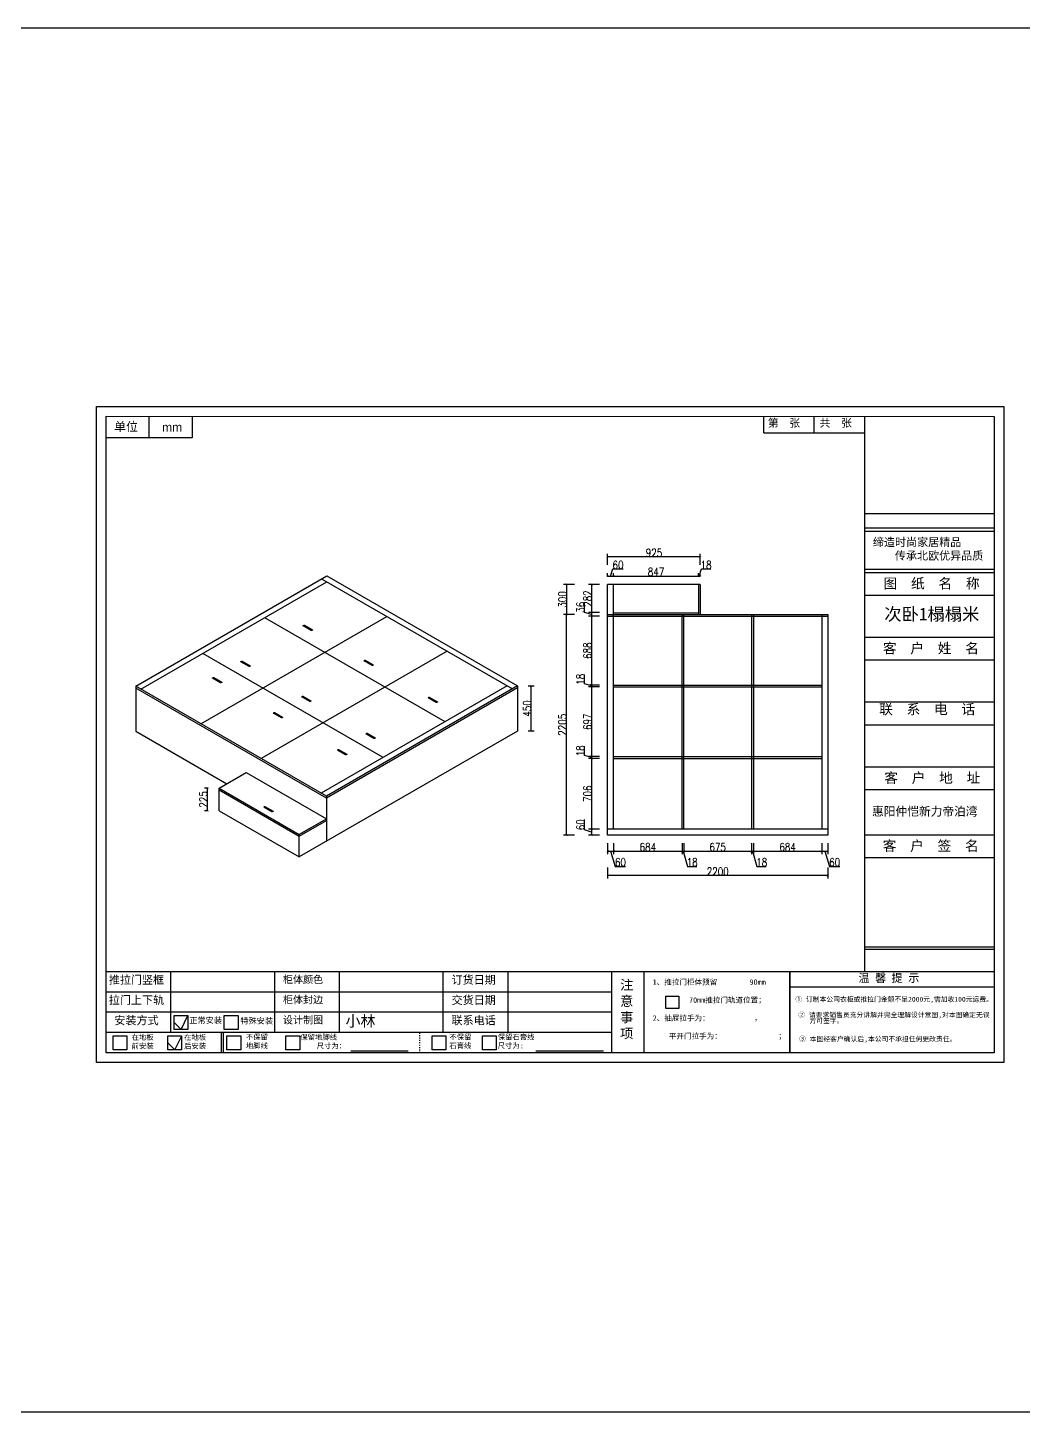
# Model space of a CAD drawing. Header units: millimetres. Extents: x 3255186 to 3429179, y -984851 to -941485.
# Drawn here: x 3290944 to 3300891, y -955326 to -941485 of the extents above; entities that cross this region are included whole.
import ezdxf

# ---------------------------------------------------------------- set-up
doc = ezdxf.new("R2010")
doc.units = ezdxf.units.MM
doc.header["$PDMODE"] = 35
doc.linetypes.add('ACAD_ISO03W100', pattern=[30, 12, -18])
doc.layers.add('块', color=7, linetype='Continuous', lineweight=30)
doc.styles.add('DIM_FONT', font='SIMPLEX.shx', dxfattribs={"width": 0.8})
doc.styles.add('ROMANS', font='romans')
doc.styles.get("Standard").update_dxf_attribs({"font": 'acaderef.shx', "bigfont": 'bigfont.shx'})
doc.styles.add('新宋体', font='', dxfattribs={"height": 80})
doc.styles.add('标注用字体', font='', dxfattribs={"height": 70})
doc.styles.get('新宋体').set_extended_font_data('NSimSun')
doc.styles.get('标注用字体').set_extended_font_data('FangSong_GB2312')
doc.dimstyles.new('ISO-25', dxfattribs={"dimtxt": 80, "dimasz": 20, "dimexe": 30, "dimexo": 80, "dimtad": 1, "dimdec": 0, "dimtxsty": 'DIM_FONT', "dimblk": 'ARCHTICK', "dimcen": 2.5, "dimadec": 0, "dimazin": 0, "dimtfac": 1, "dimtdec": 0, "dimtmove": 1, "dimatfit": 3, "dimfxl": 80, "dimfxlon": 1, "dimarcsym": 0})

# ---------------------------------------------------------------- blocks, each defined once
blk = doc.blocks.new('_ArchTick')
at = {"color": 0, "linetype": 'ByBlock', "const_width": 0.15}
blk.add_lwpolyline([(-0.5, -0.5), (0.5, 0.5)], dxfattribs=at)
blk = doc.blocks.new('*D202')
at = {"color": 0, "lineweight": -2, "ltscale": 5}
for p, q in [((3296738, -949637), (3296738, -949747)), ((3296798, -949637), (3296798, -949747)), ((3296738, -949717), (3296798, -949717)), ((3296768, -949717), (3296814, -949868)), ((3296814, -949868), (3296918, -949868))]:
    blk.add_line(p, q, dxfattribs=at)
at = {"layer": 'Defpoints', "color": 0, "ltscale": 5}
for p in [(3296738, -949495), (3296798, -949495), (3296798, -949717)]:
    blk.add_point(p, dxfattribs=at)
at = {"color": 0, "lineweight": -2, "ltscale": 5, "xscale": 20, "yscale": 20, "zscale": 20, "rotation": 180}
blk.add_blockref('_ArchTick', (3296738, -949717), dxfattribs=at)
at = {"color": 0, "lineweight": -2, "ltscale": 5, "xscale": 20, "yscale": 20, "zscale": 20}
blk.add_blockref('_ArchTick', (3296798, -949717), dxfattribs=at)
at = {"color": 0, "ltscale": 5, "insert": (3296866, -949827), "char_height": 80, "attachment_point": 5, "style": 'DIM_FONT'}
blk.add_mtext('60', dxfattribs=at)
blk = doc.blocks.new('*D203')
at = {"color": 0, "lineweight": -2, "ltscale": 5}
for p, q in [((3296798, -949637), (3296798, -949747)), ((3297483, -949637), (3297483, -949747)), ((3296798, -949717), (3297483, -949717))]:
    blk.add_line(p, q, dxfattribs=at)
at = {"layer": 'Defpoints', "color": 0, "ltscale": 5}
for p in [(3296798, -949495), (3297483, -949495), (3297483, -949717)]:
    blk.add_point(p, dxfattribs=at)
at = {"color": 0, "lineweight": -2, "ltscale": 5, "xscale": 20, "yscale": 20, "zscale": 20, "rotation": 180}
blk.add_blockref('_ArchTick', (3296798, -949717), dxfattribs=at)
at = {"color": 0, "lineweight": -2, "ltscale": 5, "xscale": 20, "yscale": 20, "zscale": 20}
blk.add_blockref('_ArchTick', (3297483, -949717), dxfattribs=at)
at = {"color": 0, "ltscale": 5, "insert": (3297140, -949676), "char_height": 80, "attachment_point": 5, "style": 'DIM_FONT'}
blk.add_mtext('684', dxfattribs=at)
blk = doc.blocks.new('*D204')
at = {"color": 0, "lineweight": -2, "ltscale": 5}
for p, q in [((3297483, -949637), (3297483, -949747)), ((3297501, -949637), (3297501, -949747)), ((3297483, -949717), (3297501, -949717)), ((3297492, -949717), (3297537, -949868)), ((3297537, -949868), (3297630, -949868))]:
    blk.add_line(p, q, dxfattribs=at)
at = {"layer": 'Defpoints', "color": 0, "ltscale": 5}
for p in [(3297483, -949495), (3297501, -949495), (3297501, -949717)]:
    blk.add_point(p, dxfattribs=at)
at = {"color": 0, "lineweight": -2, "ltscale": 5, "xscale": 20, "yscale": 20, "zscale": 20, "rotation": 180}
blk.add_blockref('_ArchTick', (3297483, -949717), dxfattribs=at)
at = {"color": 0, "lineweight": -2, "ltscale": 5, "xscale": 20, "yscale": 20, "zscale": 20}
blk.add_blockref('_ArchTick', (3297501, -949717), dxfattribs=at)
at = {"color": 0, "ltscale": 5, "insert": (3297583, -949827), "char_height": 80, "attachment_point": 5, "style": 'DIM_FONT'}
blk.add_mtext('18', dxfattribs=at)
blk = doc.blocks.new('*D205')
at = {"color": 0, "lineweight": -2, "ltscale": 5}
for p, q in [((3297501, -949637), (3297501, -949747)), ((3298176, -949637), (3298176, -949747)), ((3297501, -949717), (3298176, -949717))]:
    blk.add_line(p, q, dxfattribs=at)
at = {"layer": 'Defpoints', "color": 0, "ltscale": 5}
for p in [(3297501, -949495), (3298176, -949495), (3298176, -949717)]:
    blk.add_point(p, dxfattribs=at)
at = {"color": 0, "lineweight": -2, "ltscale": 5, "xscale": 20, "yscale": 20, "zscale": 20, "rotation": 180}
blk.add_blockref('_ArchTick', (3297501, -949717), dxfattribs=at)
at = {"color": 0, "lineweight": -2, "ltscale": 5, "xscale": 20, "yscale": 20, "zscale": 20}
blk.add_blockref('_ArchTick', (3298176, -949717), dxfattribs=at)
at = {"color": 0, "ltscale": 5, "insert": (3297838, -949676), "char_height": 80, "attachment_point": 5, "style": 'DIM_FONT'}
blk.add_mtext('675', dxfattribs=at)
blk = doc.blocks.new('*D206')
at = {"color": 0, "lineweight": -2, "ltscale": 5}
for p, q in [((3298176, -949637), (3298176, -949747)), ((3298194, -949637), (3298194, -949747)), ((3298176, -949717), (3298194, -949717)), ((3298185, -949717), (3298230, -949868)), ((3298230, -949868), (3298323, -949868))]:
    blk.add_line(p, q, dxfattribs=at)
at = {"layer": 'Defpoints', "color": 0, "ltscale": 5}
for p in [(3298176, -949495), (3298194, -949495), (3298194, -949717)]:
    blk.add_point(p, dxfattribs=at)
at = {"color": 0, "lineweight": -2, "ltscale": 5, "xscale": 20, "yscale": 20, "zscale": 20, "rotation": 180}
blk.add_blockref('_ArchTick', (3298176, -949717), dxfattribs=at)
at = {"color": 0, "lineweight": -2, "ltscale": 5, "xscale": 20, "yscale": 20, "zscale": 20}
blk.add_blockref('_ArchTick', (3298194, -949717), dxfattribs=at)
at = {"color": 0, "ltscale": 5, "insert": (3298277, -949827), "char_height": 80, "attachment_point": 5, "style": 'DIM_FONT'}
blk.add_mtext('18', dxfattribs=at)
blk = doc.blocks.new('*D207')
at = {"color": 0, "lineweight": -2, "ltscale": 5}
for p, q in [((3298194, -949637), (3298194, -949747)), ((3298878, -949637), (3298878, -949747)), ((3298194, -949717), (3298878, -949717))]:
    blk.add_line(p, q, dxfattribs=at)
at = {"layer": 'Defpoints', "color": 0, "ltscale": 5}
for p in [(3298194, -949495), (3298878, -949495), (3298878, -949717)]:
    blk.add_point(p, dxfattribs=at)
at = {"color": 0, "lineweight": -2, "ltscale": 5, "xscale": 20, "yscale": 20, "zscale": 20, "rotation": 180}
blk.add_blockref('_ArchTick', (3298194, -949717), dxfattribs=at)
at = {"color": 0, "lineweight": -2, "ltscale": 5, "xscale": 20, "yscale": 20, "zscale": 20}
blk.add_blockref('_ArchTick', (3298878, -949717), dxfattribs=at)
at = {"color": 0, "ltscale": 5, "insert": (3298536, -949676), "char_height": 80, "attachment_point": 5, "style": 'DIM_FONT'}
blk.add_mtext('684', dxfattribs=at)
blk = doc.blocks.new('*D208')
at = {"color": 0, "lineweight": -2, "ltscale": 5}
for p, q in [((3298878, -949637), (3298878, -949747)), ((3298938, -949637), (3298938, -949747)), ((3298878, -949717), (3298938, -949717)), ((3298908, -949717), (3298954, -949868)), ((3298954, -949868), (3299058, -949868))]:
    blk.add_line(p, q, dxfattribs=at)
at = {"layer": 'Defpoints', "color": 0, "ltscale": 5}
for p in [(3298878, -949495), (3298938, -949495), (3298938, -949717)]:
    blk.add_point(p, dxfattribs=at)
at = {"color": 0, "lineweight": -2, "ltscale": 5, "xscale": 20, "yscale": 20, "zscale": 20, "rotation": 180}
blk.add_blockref('_ArchTick', (3298878, -949717), dxfattribs=at)
at = {"color": 0, "lineweight": -2, "ltscale": 5, "xscale": 20, "yscale": 20, "zscale": 20}
blk.add_blockref('_ArchTick', (3298938, -949717), dxfattribs=at)
at = {"color": 0, "ltscale": 5, "insert": (3299006, -949827), "char_height": 80, "attachment_point": 5, "style": 'DIM_FONT'}
blk.add_mtext('60', dxfattribs=at)
blk = doc.blocks.new('*D209')
at = {"color": 0, "lineweight": -2, "ltscale": 5}
for p, q in [((3296738, -949881), (3296738, -949991)), ((3298938, -949881), (3298938, -949991)), ((3298938, -949961), (3296738, -949961))]:
    blk.add_line(p, q, dxfattribs=at)
at = {"layer": 'Defpoints', "color": 0, "ltscale": 5}
for p in [(3296738, -949555), (3298938, -949555), (3296738, -949961)]:
    blk.add_point(p, dxfattribs=at)
at = {"color": 0, "lineweight": -2, "ltscale": 5, "xscale": 20, "yscale": 20, "zscale": 20, "rotation": 180}
blk.add_blockref('_ArchTick', (3296738, -949961), dxfattribs=at)
at = {"color": 0, "lineweight": -2, "ltscale": 5, "xscale": 20, "yscale": 20, "zscale": 20}
blk.add_blockref('_ArchTick', (3298938, -949961), dxfattribs=at)
at = {"color": 0, "ltscale": 5, "insert": (3297838, -949920), "char_height": 80, "attachment_point": 5, "style": 'DIM_FONT'}
blk.add_mtext('2200', dxfattribs=at)
blk = doc.blocks.new('*D210')
at = {"color": 0, "lineweight": -2, "ltscale": 5}
for p, q in [((3296738, -946970), (3296738, -946936)), ((3296738, -946966), (3296798, -946966)), ((3296768, -946966), (3296790, -946895)), ((3296790, -946895), (3296894, -946895)), ((3296798, -946970), (3296798, -946936))]:
    blk.add_line(p, q, dxfattribs=at)
at = {"layer": 'Defpoints', "color": 0, "ltscale": 5}
for p in [(3296798, -946966), (3296738, -947050), (3296798, -947050)]:
    blk.add_point(p, dxfattribs=at)
at = {"color": 0, "lineweight": -2, "ltscale": 5, "xscale": 20, "yscale": 20, "zscale": 20, "rotation": 180}
blk.add_blockref('_ArchTick', (3296738, -946966), dxfattribs=at)
at = {"color": 0, "lineweight": -2, "ltscale": 5, "xscale": 20, "yscale": 20, "zscale": 20}
blk.add_blockref('_ArchTick', (3296798, -946966), dxfattribs=at)
at = {"color": 0, "ltscale": 5, "insert": (3296842, -946855), "char_height": 80, "attachment_point": 5, "style": 'DIM_FONT'}
blk.add_mtext('60', dxfattribs=at)
blk = doc.blocks.new('*D211')
at = {"color": 0, "lineweight": -2, "ltscale": 5}
for p, q in [((3296798, -946970), (3296798, -946936)), ((3296798, -946966), (3297645, -946966)), ((3297645, -946970), (3297645, -946936))]:
    blk.add_line(p, q, dxfattribs=at)
at = {"layer": 'Defpoints', "color": 0, "ltscale": 5}
for p in [(3297645, -946966), (3296798, -947050), (3297645, -947050)]:
    blk.add_point(p, dxfattribs=at)
at = {"color": 0, "lineweight": -2, "ltscale": 5, "xscale": 20, "yscale": 20, "zscale": 20, "rotation": 180}
blk.add_blockref('_ArchTick', (3296798, -946966), dxfattribs=at)
at = {"color": 0, "lineweight": -2, "ltscale": 5, "xscale": 20, "yscale": 20, "zscale": 20}
blk.add_blockref('_ArchTick', (3297645, -946966), dxfattribs=at)
at = {"color": 0, "ltscale": 5, "insert": (3297222, -946925), "char_height": 80, "attachment_point": 5, "style": 'DIM_FONT'}
blk.add_mtext('847', dxfattribs=at)
blk = doc.blocks.new('*D212')
at = {"color": 0, "lineweight": -2, "ltscale": 5}
for p, q in [((3297645, -946970), (3297645, -946936)), ((3297645, -946966), (3297663, -946966)), ((3297654, -946966), (3297676, -946895)), ((3297663, -946970), (3297663, -946936)), ((3297676, -946895), (3297768, -946895))]:
    blk.add_line(p, q, dxfattribs=at)
at = {"layer": 'Defpoints', "color": 0, "ltscale": 5}
for p in [(3297663, -946966), (3297645, -947050), (3297663, -947050)]:
    blk.add_point(p, dxfattribs=at)
at = {"color": 0, "lineweight": -2, "ltscale": 5, "xscale": 20, "yscale": 20, "zscale": 20, "rotation": 180}
blk.add_blockref('_ArchTick', (3297645, -946966), dxfattribs=at)
at = {"color": 0, "lineweight": -2, "ltscale": 5, "xscale": 20, "yscale": 20, "zscale": 20}
blk.add_blockref('_ArchTick', (3297663, -946966), dxfattribs=at)
at = {"color": 0, "ltscale": 5, "insert": (3297722, -946855), "char_height": 80, "attachment_point": 5, "style": 'DIM_FONT'}
blk.add_mtext('18', dxfattribs=at)
blk = doc.blocks.new('*D213')
at = {"color": 0, "lineweight": -2, "ltscale": 5}
for p, q in [((3296738, -946855), (3296738, -946745)), ((3297663, -946775), (3296738, -946775)), ((3297663, -946855), (3297663, -946745))]:
    blk.add_line(p, q, dxfattribs=at)
at = {"layer": 'Defpoints', "color": 0, "ltscale": 5}
for p in [(3296738, -946775), (3296738, -947050), (3297663, -947050)]:
    blk.add_point(p, dxfattribs=at)
at = {"color": 0, "lineweight": -2, "ltscale": 5, "xscale": 20, "yscale": 20, "zscale": 20, "rotation": 180}
blk.add_blockref('_ArchTick', (3296738, -946775), dxfattribs=at)
at = {"color": 0, "lineweight": -2, "ltscale": 5, "xscale": 20, "yscale": 20, "zscale": 20}
blk.add_blockref('_ArchTick', (3297663, -946775), dxfattribs=at)
at = {"color": 0, "ltscale": 5, "insert": (3297201, -946734), "char_height": 80, "attachment_point": 5, "style": 'DIM_FONT'}
blk.add_mtext('925', dxfattribs=at)
blk = doc.blocks.new('*D214')
at = {"color": 0, "lineweight": -2, "ltscale": 5}
for p, q in [((3296658, -947050), (3296548, -947050)), ((3296578, -947050), (3296578, -947332)), ((3296658, -947332), (3296548, -947332))]:
    blk.add_line(p, q, dxfattribs=at)
at = {"layer": 'Defpoints', "color": 0, "ltscale": 5}
for p in [(3296798, -947050), (3296578, -947332), (3296798, -947332)]:
    blk.add_point(p, dxfattribs=at)
at = {"color": 0, "lineweight": -2, "ltscale": 5, "xscale": 20, "yscale": 20, "zscale": 20}
for p, rotation in [((3296578, -947050), 90), ((3296578, -947332), 270)]:
    blk.add_blockref('_ArchTick', p, dxfattribs=dict(at, rotation=rotation))
at = {"color": 0, "ltscale": 5, "insert": (3296538, -947191), "char_height": 80, "attachment_point": 5, "rotation": 90, "style": 'DIM_FONT'}
blk.add_mtext('282', dxfattribs=at)
blk = doc.blocks.new('*D215')
at = {"color": 0, "lineweight": -2, "ltscale": 5}
for p, q in [((3296507, -947329), (3296507, -947227)), ((3296578, -947350), (3296507, -947329)), ((3296658, -947332), (3296548, -947332)), ((3296658, -947368), (3296548, -947368)), ((3296578, -947332), (3296578, -947368))]:
    blk.add_line(p, q, dxfattribs=at)
at = {"layer": 'Defpoints', "color": 0, "ltscale": 5}
for p in [(3296578, -947368), (3296798, -947332), (3296798, -947368)]:
    blk.add_point(p, dxfattribs=at)
at = {"color": 0, "lineweight": -2, "ltscale": 5, "xscale": 20, "yscale": 20, "zscale": 20}
for p, rotation in [((3296578, -947332), 90), ((3296578, -947368), 270)]:
    blk.add_blockref('_ArchTick', p, dxfattribs=dict(at, rotation=rotation))
at = {"color": 0, "ltscale": 5, "insert": (3296467, -947278), "char_height": 80, "attachment_point": 5, "rotation": 90, "style": 'DIM_FONT'}
blk.add_mtext('36', dxfattribs=at)
blk = doc.blocks.new('*D216')
at = {"color": 0, "lineweight": -2, "ltscale": 5}
for p, q in [((3296658, -947368), (3296548, -947368)), ((3296578, -947368), (3296578, -948056)), ((3296658, -948056), (3296548, -948056))]:
    blk.add_line(p, q, dxfattribs=at)
at = {"layer": 'Defpoints', "color": 0, "ltscale": 5}
for p in [(3296798, -947368), (3296578, -948056), (3296798, -948056)]:
    blk.add_point(p, dxfattribs=at)
at = {"color": 0, "lineweight": -2, "ltscale": 5, "xscale": 20, "yscale": 20, "zscale": 20}
for p, rotation in [((3296578, -947368), 90), ((3296578, -948056), 270)]:
    blk.add_blockref('_ArchTick', p, dxfattribs=dict(at, rotation=rotation))
at = {"color": 0, "ltscale": 5, "insert": (3296538, -947712), "char_height": 80, "attachment_point": 5, "rotation": 90, "style": 'DIM_FONT'}
blk.add_mtext('688', dxfattribs=at)
blk = doc.blocks.new('*D217')
at = {"color": 0, "lineweight": -2, "ltscale": 5}
for p, q in [((3296507, -948044), (3296507, -947951)), ((3296578, -948065), (3296507, -948044)), ((3296658, -948056), (3296548, -948056)), ((3296658, -948074), (3296548, -948074)), ((3296578, -948056), (3296578, -948074))]:
    blk.add_line(p, q, dxfattribs=at)
at = {"layer": 'Defpoints', "color": 0, "ltscale": 5}
for p in [(3296578, -948074), (3296798, -948056), (3296798, -948074)]:
    blk.add_point(p, dxfattribs=at)
at = {"color": 0, "lineweight": -2, "ltscale": 5, "xscale": 20, "yscale": 20, "zscale": 20}
for p, rotation in [((3296578, -948056), 90), ((3296578, -948074), 270)]:
    blk.add_blockref('_ArchTick', p, dxfattribs=dict(at, rotation=rotation))
at = {"color": 0, "ltscale": 5, "insert": (3296467, -947998), "char_height": 80, "attachment_point": 5, "rotation": 90, "style": 'DIM_FONT'}
blk.add_mtext('18', dxfattribs=at)
blk = doc.blocks.new('*D218')
at = {"color": 0, "lineweight": -2, "ltscale": 5}
for p, q in [((3296658, -948074), (3296548, -948074)), ((3296578, -948074), (3296578, -948771)), ((3296658, -948771), (3296548, -948771))]:
    blk.add_line(p, q, dxfattribs=at)
at = {"layer": 'Defpoints', "color": 0, "ltscale": 5}
for p in [(3296798, -948074), (3296578, -948771), (3296798, -948771)]:
    blk.add_point(p, dxfattribs=at)
at = {"color": 0, "lineweight": -2, "ltscale": 5, "xscale": 20, "yscale": 20, "zscale": 20}
for p, rotation in [((3296578, -948074), 90), ((3296578, -948771), 270)]:
    blk.add_blockref('_ArchTick', p, dxfattribs=dict(at, rotation=rotation))
at = {"color": 0, "ltscale": 5, "insert": (3296538, -948423), "char_height": 80, "attachment_point": 5, "rotation": 90, "style": 'DIM_FONT'}
blk.add_mtext('697', dxfattribs=at)
blk = doc.blocks.new('*D219')
at = {"color": 0, "lineweight": -2, "ltscale": 5}
for p, q in [((3296507, -948759), (3296507, -948666)), ((3296578, -948780), (3296507, -948759)), ((3296658, -948771), (3296548, -948771)), ((3296658, -948789), (3296548, -948789)), ((3296578, -948771), (3296578, -948789))]:
    blk.add_line(p, q, dxfattribs=at)
at = {"layer": 'Defpoints', "color": 0, "ltscale": 5}
for p in [(3296578, -948789), (3296798, -948771), (3296798, -948789)]:
    blk.add_point(p, dxfattribs=at)
at = {"color": 0, "lineweight": -2, "ltscale": 5, "xscale": 20, "yscale": 20, "zscale": 20}
for p, rotation in [((3296578, -948771), 90), ((3296578, -948789), 270)]:
    blk.add_blockref('_ArchTick', p, dxfattribs=dict(at, rotation=rotation))
at = {"color": 0, "ltscale": 5, "insert": (3296467, -948713), "char_height": 80, "attachment_point": 5, "rotation": 90, "style": 'DIM_FONT'}
blk.add_mtext('18', dxfattribs=at)
blk = doc.blocks.new('*D220')
at = {"color": 0, "lineweight": -2, "ltscale": 5}
for p, q in [((3296658, -948789), (3296548, -948789)), ((3296578, -948789), (3296578, -949495)), ((3296658, -949495), (3296548, -949495))]:
    blk.add_line(p, q, dxfattribs=at)
at = {"layer": 'Defpoints', "color": 0, "ltscale": 5}
for p in [(3296798, -948789), (3296578, -949495), (3296798, -949495)]:
    blk.add_point(p, dxfattribs=at)
at = {"color": 0, "lineweight": -2, "ltscale": 5, "xscale": 20, "yscale": 20, "zscale": 20}
for p, rotation in [((3296578, -948789), 90), ((3296578, -949495), 270)]:
    blk.add_blockref('_ArchTick', p, dxfattribs=dict(at, rotation=rotation))
at = {"color": 0, "ltscale": 5, "insert": (3296538, -949142), "char_height": 80, "attachment_point": 5, "rotation": 90, "style": 'DIM_FONT'}
blk.add_mtext('706', dxfattribs=at)
blk = doc.blocks.new('*D221')
at = {"color": 0, "lineweight": -2, "ltscale": 5}
for p, q in [((3296507, -949504), (3296507, -949399)), ((3296658, -949495), (3296548, -949495)), ((3296578, -949495), (3296578, -949555)), ((3296578, -949525), (3296507, -949504)), ((3296658, -949555), (3296548, -949555))]:
    blk.add_line(p, q, dxfattribs=at)
at = {"layer": 'Defpoints', "color": 0, "ltscale": 5}
for p in [(3296798, -949495), (3296578, -949555), (3296738, -949555)]:
    blk.add_point(p, dxfattribs=at)
at = {"color": 0, "lineweight": -2, "ltscale": 5, "xscale": 20, "yscale": 20, "zscale": 20}
for p, rotation in [((3296578, -949495), 90), ((3296578, -949555), 270)]:
    blk.add_blockref('_ArchTick', p, dxfattribs=dict(at, rotation=rotation))
at = {"color": 0, "ltscale": 5, "insert": (3296467, -949452), "char_height": 80, "attachment_point": 5, "rotation": 90, "style": 'DIM_FONT'}
blk.add_mtext('60', dxfattribs=at)
blk = doc.blocks.new('*D222')
at = {"color": 0, "lineweight": -2, "ltscale": 5}
for p, q in [((3296407, -947350), (3296297, -947350)), ((3296327, -949555), (3296327, -947350)), ((3296407, -949555), (3296297, -949555))]:
    blk.add_line(p, q, dxfattribs=at)
at = {"layer": 'Defpoints', "color": 0, "ltscale": 5}
for p in [(3296327, -947350), (3296738, -947350), (3296738, -949555)]:
    blk.add_point(p, dxfattribs=at)
at = {"color": 0, "lineweight": -2, "ltscale": 5, "xscale": 20, "yscale": 20, "zscale": 20}
for p, rotation in [((3296327, -947350), 90), ((3296327, -949555), 270)]:
    blk.add_blockref('_ArchTick', p, dxfattribs=dict(at, rotation=rotation))
at = {"color": 0, "ltscale": 5, "insert": (3296286, -948453), "char_height": 80, "attachment_point": 5, "rotation": 90, "style": 'DIM_FONT'}
blk.add_mtext('2205', dxfattribs=at)
blk = doc.blocks.new('*D223')
at = {"color": 0, "lineweight": -2, "ltscale": 5}
for p, q in [((3296407, -947050), (3296297, -947050)), ((3296327, -947050), (3296327, -947350)), ((3296407, -947350), (3296297, -947350))]:
    blk.add_line(p, q, dxfattribs=at)
at = {"layer": 'Defpoints', "color": 0, "ltscale": 5}
for p in [(3296738, -947050), (3296327, -947350), (3296738, -947350)]:
    blk.add_point(p, dxfattribs=at)
at = {"color": 0, "lineweight": -2, "ltscale": 5, "xscale": 20, "yscale": 20, "zscale": 20}
for p, rotation in [((3296327, -947050), 90), ((3296327, -947350), 270)]:
    blk.add_blockref('_ArchTick', p, dxfattribs=dict(at, rotation=rotation))
at = {"color": 0, "ltscale": 5, "insert": (3296286, -947200), "char_height": 80, "attachment_point": 5, "rotation": 90, "style": 'DIM_FONT'}
blk.add_mtext('300', dxfattribs=at)
blk = doc.blocks.new('*D224')
at = {"color": 0, "lineweight": -2, "ltscale": 5}
for p, q in [((3295945, -948065), (3296005, -948065)), ((3295975, -948515), (3295975, -948065)), ((3295945, -948515), (3296005, -948515))]:
    blk.add_line(p, q, dxfattribs=at)
at = {"layer": 'Defpoints', "color": 0, "ltscale": 5}
for p in [(3295838, -948065, 260), (3295975, -948065), (3295838, -948515, 260)]:
    blk.add_point(p, dxfattribs=at)
at = {"color": 0, "lineweight": -2, "ltscale": 5, "xscale": 20, "yscale": 20, "zscale": 20}
for p, rotation in [((3295975, -948065), 90), ((3295975, -948515), 270)]:
    blk.add_blockref('_ArchTick', p, dxfattribs=dict(at, rotation=rotation))
at = {"color": 0, "ltscale": 5, "insert": (3295934, -948290), "char_height": 80, "attachment_point": 5, "rotation": 90, "style": 'DIM_FONT'}
blk.add_mtext('450', dxfattribs=at)
blk = doc.blocks.new('*D227')
at = {"color": 0, "lineweight": -2, "ltscale": 5}
for p, q in [((3292748, -949087), (3292709, -949087)), ((3292739, -949312), (3292739, -949087)), ((3292748, -949312), (3292709, -949312))]:
    blk.add_line(p, q, dxfattribs=at)
at = {"layer": 'Defpoints', "color": 0, "ltscale": 5}
for p in [(3292739, -949087), (3292856, -949087, -395), (3292856, -949312, -395)]:
    blk.add_point(p, dxfattribs=at)
at = {"color": 0, "lineweight": -2, "ltscale": 5, "xscale": 20, "yscale": 20, "zscale": 20}
for p, rotation in [((3292739, -949087), 90), ((3292739, -949312), 270)]:
    blk.add_blockref('_ArchTick', p, dxfattribs=dict(at, rotation=rotation))
at = {"color": 0, "ltscale": 5, "insert": (3292699, -949199), "char_height": 80, "attachment_point": 5, "rotation": 90, "style": 'DIM_FONT'}
blk.add_mtext('225', dxfattribs=at)
blk = doc.blocks.new('*D409')
at = {"color": 0, "lineweight": -2, "ltscale": 5}
for p, q in [((3374459, -946810), (3374489, -946810)), ((3374459, -946810), (3374459, -947410)), ((3374379, -947410), (3374489, -947410))]:
    blk.add_line(p, q, dxfattribs=at)
at = {"layer": 'Defpoints', "color": 0, "ltscale": 5}
for p in [(3374430, -946810), (3292697, -947410), (3374459, -947410)]:
    blk.add_point(p, dxfattribs=at)
at = {"color": 0, "lineweight": -2, "ltscale": 5, "xscale": 20, "yscale": 20, "zscale": 20}
for p, rotation in [((3374459, -946810), 90), ((3374459, -947410), 270)]:
    blk.add_blockref('_ArchTick', p, dxfattribs=dict(at, rotation=rotation))
at = {"color": 0, "ltscale": 5, "insert": (3374418, -947110), "char_height": 80, "attachment_point": 5, "rotation": 90, "style": 'DIM_FONT'}
blk.add_mtext('600', dxfattribs=at)
blk = doc.blocks.new('M')
for p, q in [((7224, 24106), (7224, 32333)), ((7224, 32333), (18599, 32332)), ((18599, 32332), (18599, 24106)), ((7346, 24228), (7345, 32211)), ((7345, 32211), (18477, 32210)), ((7886, 31941), (7886, 32211)), ((8426, 32211), (8426, 31941)), ((15589, 32004), (15589, 32211)), ((16220, 32004), (16220, 32211)), ((16852, 32210), (16852, 25243)), ((18477, 32210), (18477, 24228)), ((15589, 32004), (16852, 32004)), ((8426, 31941), (7345, 31941)), ((16852, 30991), (18477, 30991)), ((16852, 30810), (18477, 30810)), ((16852, 30770), (18477, 30770)), ((16852, 30294), (18477, 30294)), ((16852, 30253), (18477, 30253)), ((16852, 29969), (18477, 29969)), ((16852, 29440), (18477, 29440)), ((16852, 29156), (18477, 29156)), ((16852, 28628), (18477, 28628)), ((16852, 28343), (18477, 28343)), ((16852, 27815), (18477, 27815)), ((16852, 27531), (18477, 27531)), ((16852, 26962), (18477, 26962)), ((16852, 26677), (18477, 26677)), ((16852, 25557), (18477, 25557)), ((16852, 25527), (18477, 25527)), ((18477, 25243), (7346, 25243)), ((8159, 24482), (8159, 25243)), ((9459, 24482), (9459, 25243)), ((10272, 24482), (10272, 25243)), ((11572, 24482), (11572, 25243)), ((12385, 24482), (12385, 25243)), ((13685, 24228), (13685, 25243)), ((14091, 24228), (14091, 25243)), ((15913, 25243), (15913, 24232)), ((15916, 25243), (15916, 24232)), ((18477, 25050), (15913, 25050)), ((13685, 24989), (7346, 24989)), ((13685, 24736), (7346, 24736)), ((13685, 24482), (7346, 24482)), ((8792, 24228), (8792, 24482)), ((8819, 24228), (8819, 24482)), ((18477, 24228), (7346, 24228)), ((10414, 24254), (11133, 24254)), ((12734, 24254), (13581, 24254)), ((18599, 24106), (7224, 24106))]:
    blk.add_line(p, q)
at = {"color": 0, "ltscale": 5}
for p, q in [((8286, 24520), (8372, 24696)), ((8199, 24608), (8286, 24520)), ((8121, 24354), (8207, 24266)), ((8207, 24266), (8294, 24442))]:
    blk.add_line(p, q, dxfattribs=at)
at = {"linetype": 'ACAD_ISO03W100'}
blk.add_line((11279, 24228), (11279, 24482), dxfattribs=at)
at = {"lineweight": 25}
for points in [[(7434, 24442), (7607, 24442), (7607, 24266), (7434, 24266)], [(8120, 24442), (8293, 24442), (8293, 24266), (8120, 24266)], [(8861, 24442), (9034, 24442), (9034, 24266), (8861, 24266)], [(9601, 24442), (9774, 24442), (9774, 24266), (9601, 24266)], [(11433, 24442), (11606, 24442), (11606, 24266), (11433, 24266)], [(12062, 24442), (12235, 24442), (12235, 24266), (12062, 24266)]]:
    blk.add_lwpolyline(points, close=True, dxfattribs=at)
at = {"layer": '块'}
blk.add_lwpolyline([(14364, 24939), (14524, 24939), (14524, 24783), (14364, 24783)], close=True, dxfattribs=at)
at = {"layer": '块', "lineweight": 25}
for points in [[(8199, 24696), (8372, 24696), (8372, 24520), (8199, 24520)], [(8828, 24696), (9001, 24696), (9001, 24520), (8828, 24520)]]:
    blk.add_lwpolyline(points, close=True, dxfattribs=at)
at = {"char_height": 109.1, "attachment_point": 5}
for s, insert in [('{\\fSimSun|b0|i0|c134|p54;单位}', (7596, 32074)), ('{\\fArial|b0|i0|c0|p32;mm}', (8174, 32074))]:
    blk.add_mtext(s, dxfattribs=dict(at, insert=insert))
at = {"attachment_point": 1}
for s, insert, char_height, width in [('{\\fSimSun|b0|i0|c134|p54;第  张}', (15641, 32177), 99.06, 2286.9), ('{\\fSimSun|b0|i0|c134|p54;共  张}', (16289, 32178), 99.06, 2286.9), ('{\\fSimSun|b0|i0|c134|p2;缔造时尚家居精品\\P    传承北欧优异品质}', (16957, 30683), 101.58, 1676.49), ('{\\fSimSun|b0|i0|c134|p54;推拉门竖框}', (7380, 25194), 101.58, 748), ('{\\fSimSun|b0|i0|c134|p54;订货日期}', (11676, 25194), 101.58, 567.91), ('{\\fSimSun|b0|i0|c134|p54;温 馨 提 示}', (16777, 25217), 101.58, 2345.16), ('{\\fSimHei|b0|i0|c134|p2;注意事项}', (13789, 25141), 121.9, 119.08), ('{\\fSimSun|b0|i0|c134|p54;拉门上下轨}', (7380, 24940), 101.58, 748), ('{\\fSimSun|b0|i0|c134|p54;交货日期}', (11676, 24940), 101.58, 567.91), ('{\\fSimSun|b0|i0|c134|p54;安装方式}', (7450, 24686), 101.58, 567.91), ('{\\fSimSun|b0|i0|c134|p54;正常安装}', (8390, 24672), 73.14, 538.56), ('{\\fSimSun|b0|i0|c134|p54;特殊安装}', (9029, 24665), 73.14, 538.56), ('{\\fSimSun|b0|i0|c134|p54;联系电话}', (11676, 24686), 101.58, 567.91), ('{\\fSimSun|b0|i0|c134|p54;在地板\\P前安装}', (7666, 24456), 65.83, 645.46), ('{\\fSimSun|b0|i0|c134|p54;在地板\\P后安装}', (8324, 24456), 65.83, 645.46), ('{\\fSimSun|b0|i0|c134|p54;不保留\\P地脚线}', (9098, 24460), 65.83, 645.46), ('{\\fSimSun|b0|i0|c134|p54;保留地脚线\\P    尺寸为：}', (9780, 24458), 65.83, 801.54), ('{\\fSimSun|b0|i0|c134|p54;不保留\\P\\fSimSun|b0|i0|c134|p2;石膏线}', (11648, 24460), 65.83, 645.46), ('{\\fSimSun|b0|i0|c134|p54;保留\\fSimSun|b0|i0|c134|p2;石膏线\\P尺寸为:}', (12254, 24460), 65.83, 645.46)]:
    blk.add_mtext(s, dxfattribs=dict(at, insert=insert, char_height=char_height, width=width))
for s, insert, char_height, width, style in [('图  纸  名  称', (17091, 30178), 126.2, 1414.86, '新宋体'), ('客  户  姓  名', (17083, 29365), 126.2, 1414.86, '新宋体'), ('联  系  电  话', (17036, 28600), 126.2, 1756.25, '新宋体'), ('客  户  地  址', (17100, 27740), 126.2, 1414.86, '新宋体'), ('客  户  签  名', (17081, 26887), 126.2, 1414.86, '新宋体'), ('柜体颜色  ', (9563, 25194), 92.1, 1815.91, '新宋体'), ('{\\fSimSun|b0|i0|c134|p2;1、推拉门柜体预留        90mm           \\P       \\P         70mm推拉门轨道位置；\\P\\P2、抽屉拉手为：\\L           \\l，\\P   \\P    平开门拉手为：\\L              \\l；\\P               }', (14197, 25149), 67.72, 4207.93, '标注用字体'), ('{\\fSimSun|b0|i0|c134|p54;柜体封边}', (9563, 24940), 92.1, 1815.91, '新宋体'), ('{\\fSimSun|b0|i0|c134|p54;设计制图}', (9563, 24686), 92.1, 1815.91, '新宋体')]:
    blk.add_mtext(s, dxfattribs=dict(at, insert=insert, char_height=char_height, width=width, style=style))
at = {"char_height": 101.55, "attachment_point": 1, "style": 'ROMANS'}
for s, insert in [('{\\fSimSun|b0|i0|c134|p2;\\H0.8x;     \\H0.75x;    ① 订制本公司衣柜或推拉门金额不足2000元,需加收100元运费。\\P        }', (15519, 24930)), ('{\\fSimSun|b0|i0|c134|p2;\\P\\H0.6x;        \u3000 ② 请要求销售员充分讲解并完全理解设计意图,对本图确定无误}', (15508, 24904)), ('{\\fSimSun|b0|i0|c134|p2;\\P\\H0.6x;\\P           方可签字。}', (15638, 24931)), ('{\\fSimSun|b0|i0|c134|p2;\\P\\H0.6x;           ③ 本图经客户确认后,本公司不承担任何更改责任。}', (15508, 24602))]:
    blk.add_mtext(s, dxfattribs=dict(at, insert=insert))

msp = doc.modelspace()

# ---------------------------------------------------------------- linework, layer by layer
at = {"ltscale": 5, "extrusion": (0, 0.816497, 0.57735)}
for p, q in [((3292023, -948067.6, 263.1), (3293932.6, -946965.1, -1296.2)), ((3293880.7, -946995.1, -1253.8), (3295786, -948095.1, 301.9)), ((3293932.6, -946965.1, -1296.2), (3295838, -948065.1, 259.5)), ((3292074.9, -948097.6, 305.5), (3293932.6, -947025.1, -1211.3)), ((3292675.4, -948444.3, 795.8), (3294533.1, -947371.8, -721)), ((3295114.8, -948422.7, 765.1), (3293313.4, -947382.6, -705.7)), ((3294495.6, -948780.2, 1270.7), (3292694.2, -947740.1, -200.1)), ((3295133.6, -947718.5, -230.8), (3293275.9, -948791, 1286)), ((3293928.3, -949167.7, 1818.8), (3292023, -948067.6, 263.1)), ((3293928.3, -949185.7, 1818.8), (3292023, -948085.6, 263.1)), ((3295734.1, -948065.1, 259.5), (3293876.4, -949137.7, 1776.3)), ((3295838, -948065.1, 259.5), (3293928.3, -949167.7, 1818.8)), ((3295838, -948083.1, 259.5), (3293928.3, -949185.7, 1818.8)), ((3292855.9, -949086.8, -394.6), (3293127.2, -948930.2, -616.1)), ((3292855.9, -949086.8, -394.6), (3293657, -949549.4, 259.5)), ((3292855.9, -949104.8, -394.6), (3293657, -949567.4, 259.5)), ((3292855.9, -949311.8, -394.6), (3293657, -949774.4, 259.5)), ((3293901.2, -949408.4, 60.1), (3293657, -949549.4, 259.5))]:
    msp.add_line(p, q, dxfattribs=at)
at = {"ltscale": 5}
for p, q in [((3296738.2, -949555.3), (3296738.2, -947050.3)), ((3297663.2, -947050.3), (3296738.2, -947050.3)), ((3296798.2, -949495.3), (3296798.2, -947050.3)), ((3297645.2, -947050.3), (3297645.2, -947350.3)), ((3297663.2, -947050.3), (3297663.2, -947350.3)), ((3296738.2, -947350.3), (3298938.2, -947350.3)), ((3296738.2, -947368.3), (3298938.2, -947368.3)), ((3296798.2, -947332.3), (3297645.2, -947332.3)), ((3297482.6, -949495.3), (3297482.6, -947350.3)), ((3297500.6, -949495.3), (3297500.6, -947350.3)), ((3298175.9, -947350.3), (3298175.9, -949495.3)), ((3298193.9, -947350.3), (3298193.9, -949495.3)), ((3298878.2, -947350.3), (3298878.2, -949495.3)), ((3298938.2, -947350.3), (3298938.2, -949555.3)), ((3292023, -948067.6, 263.1), (3292023, -948517.6, 263.1)), ((3295838, -948065.1, 259.5), (3295838, -948515.1, 259.5)), ((3296798.2, -948056.3), (3298878.2, -948056.3)), ((3296798.2, -948074.3), (3298878.2, -948074.3)), ((3292023, -948517.6, 263.1), (3292932.4, -949042.7, 263.1)), ((3295838, -948515.1, 259.5), (3293657, -949774.4, 259.5)), ((3296798.2, -948771.3), (3298878.2, -948771.3)), ((3296798.2, -948789.3), (3298878.2, -948789.3)), ((3293127.2, -948930.2, 1818.8), (3293928.3, -949392.7, 1818.8)), ((3292855.9, -949311.8, -394.6), (3292855.9, -949086.8, -394.6)), ((3293928.3, -949167.7, 1818.8), (3293928.3, -949617.7, 1818.8)), ((3293657, -949549.4, 259.5), (3293928.3, -949392.7, 259.5)), ((3293657, -949567.4, 259.5), (3293928.3, -949410.7, 259.5)), ((3298938.2, -949495.3), (3296738.2, -949495.3)), ((3293657, -949774.4, 259.5), (3293657, -949549.4, 259.5)), ((3298938.2, -949555.3), (3296738.2, -949555.3))]:
    msp.add_line(p, q, dxfattribs=at)
at = {"color": 6, "ltscale": 5}
msp.add_lwpolyline([(3255352.8, -941484.6), (3429179.2, -941484.6), (3429179.2, -955325.7), (3255352.8, -955325.7)], close=True, dxfattribs=at)
at = {"extrusion": (0, 0.816497, 0.57735)}
for points, elevation in [([(-3293708.3, 546525.3), (-3293788.9, 546605.9, -0.4142136), (-3293788.9, 546609.3), (-3293781.2, 546617, -0.4142136), (-3293777.8, 546617), (-3293697.2, 546536.4, -0.4142136), (-3293697.2, 546533), (-3293704.9, 546525.3, -0.4142136)], -773942.1), ([(-3293085.9, 547147.8), (-3293166.5, 547228.4, -0.4142136), (-3293166.5, 547231.7), (-3293158.8, 547239.5, -0.4142136), (-3293155.4, 547239.5), (-3293074.8, 547158.9, -0.4142136), (-3293074.8, 547155.5), (-3293082.5, 547147.8, -0.4142136)], -773942.1), ([(-3294315.4, 547132.4), (-3294396, 547213, -0.4142136), (-3294396, 547216.4), (-3294388.3, 547224.1, -0.4142136), (-3294384.9, 547224.1), (-3294304.3, 547143.5, -0.4142136), (-3294304.3, 547140.1), (-3294312, 547132.4, -0.4142136)], -773942.1), ([(-3292802.4, 547431.2), (-3292883, 547511.8, -0.4142136), (-3292883, 547515.2), (-3292875.3, 547522.9, -0.4142136), (-3292871.9, 547522.9), (-3292791.3, 547442.3, -0.4142136), (-3292791.3, 547438.9), (-3292799, 547431.2, -0.4142136)], -773942.1), ([(-3293693, 547754.9), (-3293773.5, 547835.4, -0.4142136), (-3293773.5, 547838.8), (-3293765.8, 547846.5, -0.4142136), (-3293762.4, 547846.5), (-3293681.9, 547766, -0.4142136), (-3293681.9, 547762.6), (-3293689.6, 547754.9, -0.4142136)], -773942.1), ([(-3294956.6, 547773.6), (-3295037.2, 547854.1, -0.4142136), (-3295037.2, 547857.5), (-3295029.4, 547865.3, -0.4142136), (-3295026, 547865.3), (-3294945.5, 547784.7, -0.4142136), (-3294945.5, 547781.3), (-3294953.2, 547773.6, -0.4142136)], -773942.1), ([(-3293409.5, 548038.3), (-3293490.1, 548118.9, -0.4142136), (-3293490.1, 548122.3), (-3293482.4, 548130, -0.4142136), (-3293479, 548130), (-3293398.4, 548049.4, -0.4142136), (-3293398.4, 548046), (-3293406.1, 548038.3, -0.4142136)], -773942.1), ([(-3294334.1, 548396), (-3294414.7, 548476.6, -0.4142136), (-3294414.7, 548480), (-3294407, 548487.7, -0.4142136), (-3294403.6, 548487.7), (-3294323, 548407.1, -0.4142136), (-3294323, 548403.7), (-3294330.7, 548396, -0.4142136)], -773942.1), ([(-3294050.7, 548679.5), (-3294131.3, 548760, -0.4142136), (-3294131.3, 548763.4), (-3294123.5, 548771.2, -0.4142136), (-3294120.1, 548771.2), (-3294039.6, 548690.6, -0.4142136), (-3294039.6, 548687.2), (-3294047.3, 548679.5, -0.4142136)], -773942.1), ([(-3293314.5, 549009.8), (-3293395, 549090.4, -0.4142136), (-3293395, 549093.8), (-3293387.3, 549101.5, -0.4142136), (-3293383.9, 549101.5), (-3293303.4, 549020.9, -0.4142136), (-3293303.4, 549017.5), (-3293311.1, 549009.8, -0.4142136)], -774406.3)]:
    msp.add_lwpolyline(points, format="xyb", close=True, dxfattribs=dict(at, elevation=elevation))

# ---------------------------------------------------------------- block references
at = {"xscale": 0.7970586622832343, "yscale": 0.7970586624578573, "zscale": 0.7970586624}
msp.add_blockref('M', (3285872.2, -971043.2), dxfattribs=at)

# ---------------------------------------------------------------- texts
at = {"lineweight": 13, "insert": (3299502, -947283.3), "char_height": 126.66, "width": 2570.11, "attachment_point": 1, "style": '新宋体'}
msp.add_mtext('次卧1榻榻米', dxfattribs=at)
at = {"attachment_point": 1}
for s, insert, char_height, width in [('{\\fSimSun|b0|i0|c134|p2;惠阳仲恺新力帝泊湾}', (3299380.1, -949275.9), 85.837, 1829.185), ('{\\fSimSun|b0|i0|c134|p2;小林}', (3294119.5, -951359.2), 109.442, 1524.321)]:
    msp.add_mtext(s, dxfattribs=dict(at, insert=insert, char_height=char_height, width=width))

# ---------------------------------------------------------------- dimensions: what is measured, and where the dimension line sits
at = {"ltscale": 5}
for base, p1, p2, picture, middle in [((3296738.2, -946775.1), (3297663.2, -947050.3), (3296738.2, -947050.3), '*D213', (3297200.7, -946734.5)), ((3296798.2, -946966.1), (3296738.2, -947050.3), (3296798.2, -947050.3), '*D210', (3296790.2, -946854.5)), ((3297663.2, -946966.1), (3297645.2, -947050.3), (3297663.2, -947050.3), '*D212', (3297676.2, -946854.5)), ((3297645.2, -946966.1), (3296798.2, -947050.3), (3297645.2, -947050.3), '*D211', (3297221.7, -946925.4)), ((3296798.2, -949717), (3296738.2, -949495.3), (3296798.2, -949495.3), '*D202', (3296814.2, -949827.4)), ((3297482.6, -949717), (3296798.2, -949495.3), (3297482.6, -949495.3), '*D203', (3297140.4, -949676.4)), ((3297500.6, -949717), (3297482.6, -949495.3), (3297500.6, -949495.3), '*D204', (3297537.5, -949827.4)), ((3298175.9, -949717), (3297500.6, -949495.3), (3298175.9, -949495.3), '*D205', (3297838.2, -949676.4)), ((3298193.9, -949717), (3298175.9, -949495.3), (3298193.9, -949495.3), '*D206', (3298230.8, -949827.4)), ((3298878.2, -949717), (3298193.9, -949495.3), (3298878.2, -949495.3), '*D207', (3298536.1, -949676.4)), ((3298938.2, -949717), (3298878.2, -949495.3), (3298938.2, -949495.3), '*D208', (3298954.2, -949827.4)), ((3296738.2, -949960.6), (3298938.2, -949555.3), (3296738.2, -949555.3), '*D209', (3297838.2, -949920))]:
    dim = msp.add_linear_dim(base=base, p1=p1, p2=p2, dimstyle='ISO-25', dxfattribs=at)
    dim.commit()
    dim.dimension.update_dxf_attribs({"geometry": picture, "text_midpoint": middle})
for base, p1, p2, picture, middle in [((3374459, -947410), (3374429.6, -946810), (3292697, -947410), '*D409', (3374418.4, -947110)), ((3296326.8, -947350.3), (3296738.2, -947050.3), (3296738.2, -947350.3), '*D223', (3296286.1, -947200.3)), ((3296578.2, -947332.3), (3296798.2, -947050.3), (3296798.2, -947332.3), '*D214', (3296537.6, -947191.3)), ((3296578.2, -947368.3), (3296798.2, -947332.3), (3296798.2, -947368.3), '*D215', (3296466.6, -947328.4)), ((3296326.8, -947350.3), (3296738.2, -949555.3), (3296738.2, -947350.3), '*D222', (3296286.1, -948452.8)), ((3296578.2, -948056.3), (3296798.2, -947368.3), (3296798.2, -948056.3), '*D216', (3296537.6, -947712.3)), ((3296578.2, -948074.3), (3296798.2, -948056.3), (3296798.2, -948074.3), '*D217', (3296466.6, -948043.4)), ((3296578.2, -948771.3), (3296798.2, -948074.3), (3296798.2, -948771.3), '*D218', (3296537.6, -948422.8)), ((3296578.2, -948789.3), (3296798.2, -948771.3), (3296798.2, -948789.3), '*D219', (3296466.6, -948758.4)), ((3296578.2, -949495.3), (3296798.2, -948789.3), (3296798.2, -949495.3), '*D220', (3296537.6, -949142.3)), ((3296578.2, -949555.3), (3296798.2, -949495.3), (3296738.2, -949555.3), '*D221', (3296466.6, -949503.4))]:
    dim = msp.add_linear_dim(base=base, p1=p1, p2=p2, angle=90, dimstyle='ISO-25', dxfattribs=at)
    dim.commit()
    dim.dimension.update_dxf_attribs({"geometry": picture, "text_midpoint": middle})
for p1, p2, distance, picture, middle in [((3295838, -948515.1, 259.5), (3295838, -948065.1, 259.5), -136.9, '*D224', (3295934.3, -948290.1)), ((3292855.9, -949311.8, -394.6), (3292855.9, -949086.8, -394.6), 116.5, '*D227', (3292698.7, -949199.3))]:
    dim = msp.add_aligned_dim(p1=p1, p2=p2, distance=distance, dimstyle='ISO-25', dxfattribs=at)
    dim.commit()
    dim.dimension.update_dxf_attribs({"geometry": picture, "text_midpoint": middle})

doc.saveas('drawing.dxf')
